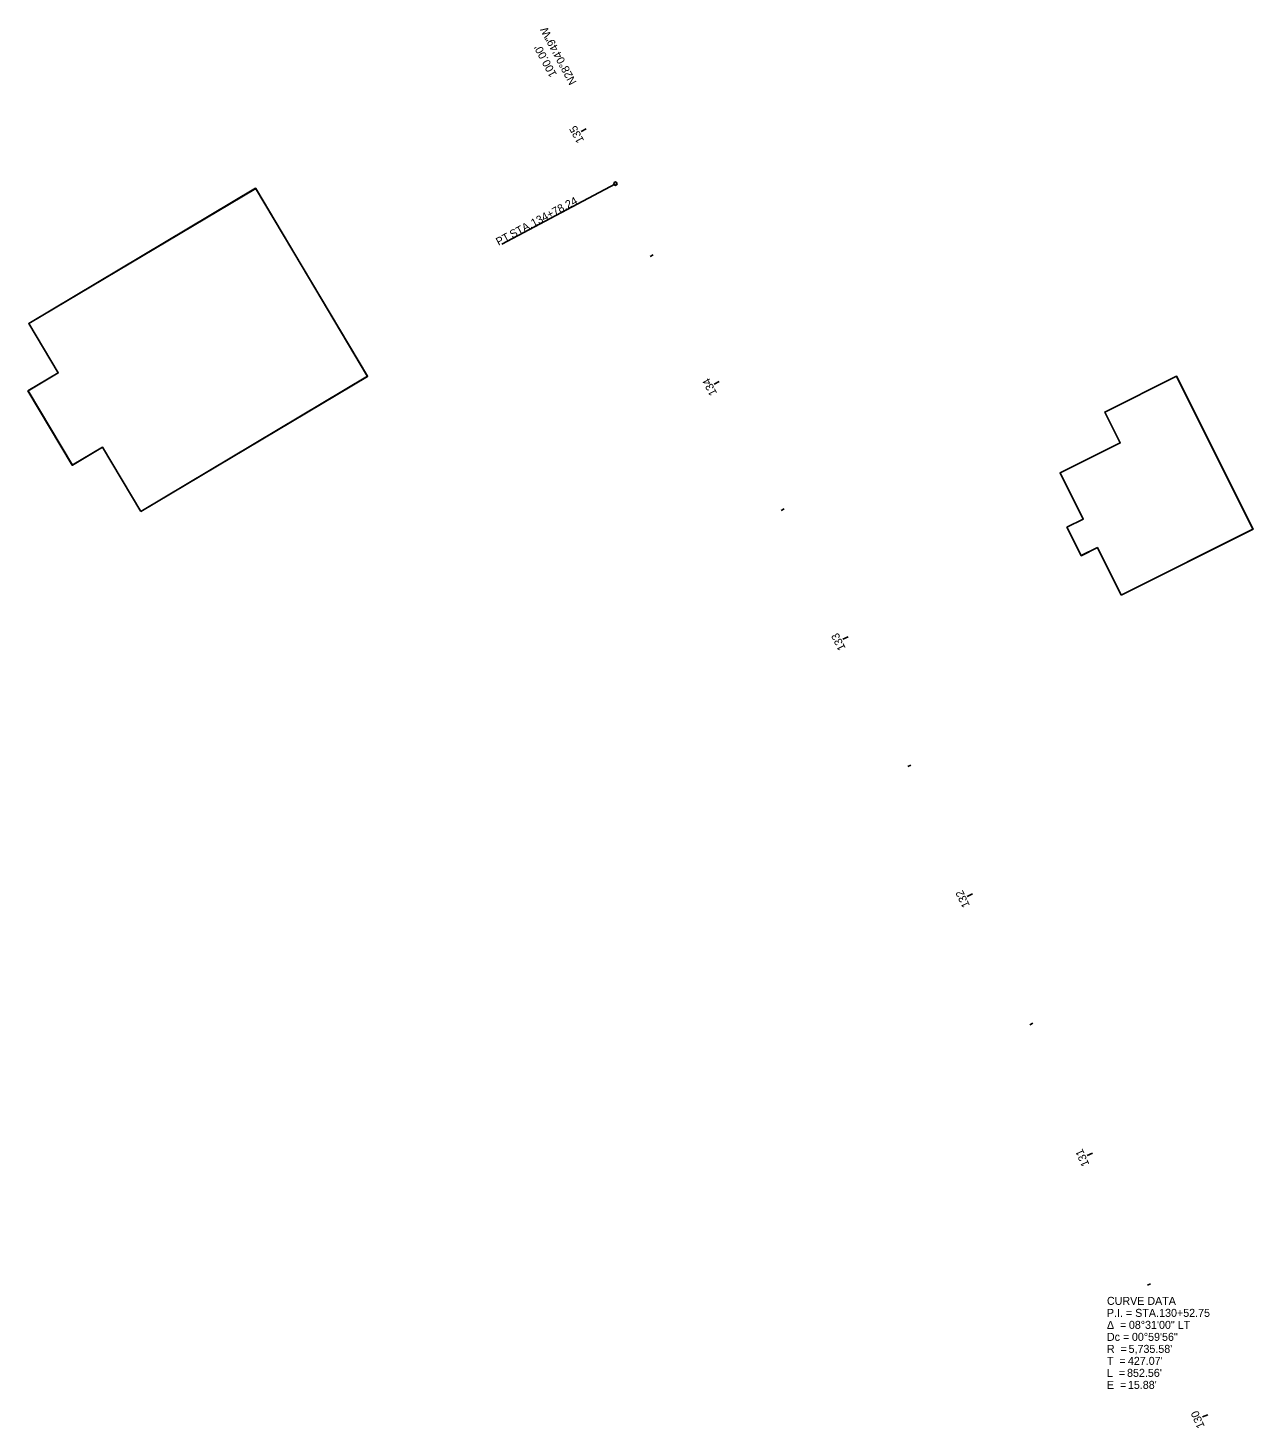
# Model space of a CAD drawing. Extents: x 147805 to 150535, y 565242 to 570329.
# Drawn here: x 148791.6 to 149220.3, y 568369.8 to 568859.8 of the extents above; entities that cross this region are included whole.
import ezdxf

# ---------------------------------------------------------------- set-up
doc = ezdxf.new("R2010")
doc.units = 0
for name, color, linetype in [('Level 14', 7, 'Continuous'), ('Level 16', 7, 'Continuous'), ('Level 4', 7, 'Continuous'), ('Level 5', 7, 'Continuous'), ('Level 6', 7, 'Continuous'), ('Level 7', 7, 'Continuous'), ('Level 8', 7, 'Continuous')]:
    doc.layers.add(name, color=color, linetype=linetype)

msp = doc.modelspace()

# ---------------------------------------------------------------- linework, layer by layer
at = {"layer": 'Level 14'}
for p, q in [((148791.83, 568756.38), (148871.24, 568803.67)), ((148910.42, 568737.87), (148871.24, 568803.67)), ((148802.13, 568739.07), (148791.83, 568756.38)), ((148791.57, 568732.78), (148802.13, 568739.07)), ((148831.01, 568690.58), (148910.42, 568737.87)), ((149168.42, 568725.34), (149193.53, 568737.89)), ((149193.53, 568737.89), (149220.27, 568684.36)), ((148807.08, 568706.75), (148791.57, 568732.78)), ((149168.42, 568725.34), (149173.8, 568714.57)), ((149152.77, 568704.07), (149173.8, 568714.57)), ((148807.08, 568706.75), (148817.64, 568713.04)), ((148831.01, 568690.58), (148817.64, 568713.04)), ((149152.77, 568704.07), (149160.84, 568687.91)), ((149155.16, 568685.07), (149160.84, 568687.91)), ((149155.16, 568685.07), (149160.14, 568675.1)), ((149174.13, 568661.31), (149220.27, 568684.36)), ((149160.14, 568675.1), (149165.82, 568677.94)), ((149165.82, 568677.94), (149174.13, 568661.31))]:
    msp.add_line(p, q, dxfattribs=at)
at = {"layer": 'Level 16'}
for points in [[(148831.02, 568690.54), (148817.65, 568713), (148807.09, 568706.71), (148791.59, 568732.75), (148802.15, 568739.03), (148791.84, 568756.34), (148871.26, 568803.63), (148910.44, 568737.83)], [(149174.15, 568661.28), (149165.84, 568677.91), (149160.16, 568675.07), (149155.18, 568685.04), (149160.86, 568687.88), (149152.78, 568704.03), (149173.81, 568714.54), (149168.43, 568725.31), (149193.55, 568737.85), (149220.29, 568684.33)]]:
    msp.add_lwpolyline(points, close=True, dxfattribs=at)
at = {"layer": 'Level 5'}
msp.add_line((148997.15, 568805.27), (148957.45, 568784.09), dxfattribs=at)
msp.add_circle((148997.15, 568805.27), 0.6, dxfattribs=at)
at = {"layer": 'Level 8'}
for p, q in [((148986.91, 568824.47), (148985.15, 568823.53)), ((149010.39, 568780.32), (149009.33, 568779.76)), ((149033.51, 568735.99), (149031.73, 568735.08)), ((149056.25, 568691.46), (149055.18, 568690.92)), ((149078.6, 568646.73), (149076.8, 568645.85)), ((149100.56, 568601.81), (149099.48, 568601.29)), ((149122.12, 568556.7), (149120.31, 568555.85)), ((149143.29, 568511.41), (149142.2, 568510.9)), ((149164.07, 568465.93), (149162.24, 568465.11)), ((149184.45, 568420.27), (149183.35, 568419.79)), ((149204.43, 568374.44), (149202.59, 568373.64))]:
    msp.add_line(p, q, dxfattribs=at)

# ---------------------------------------------------------------- texts
at = {"layer": 'Level 4'}
msp.add_text('N28°04\'49"W', height=2.8, rotation=118.0802, dxfattribs=at).set_placement((148983.65, 568840.78))
at = {"layer": 'Level 5'}
for s, p in [('134+78.24', (148968.49, 568790.03)), ('PT', (148956.26, 568783.5)), (' STA. ', (148960.15, 568785.58))]:
    msp.add_text(s, height=2.8, rotation=28.0802, dxfattribs=at).set_placement(p)
at = {"layer": 'Level 6'}
for s, p in [('CURVE DATA', (149169.17, 568412.87)), ('P.I. = STA. ', (149169.17, 568408.67)), ('130+52.75', (149187.44, 568408.67)), ('Δ  = ', (149169.17, 568404.47)), ('08°31\'00" LT', (149176.85, 568404.47)), ('Dc = ', (149169.17, 568400.27)), ('00°59\'56"', (149177.91, 568400.27)), ('R  = ', (149169.17, 568396.07)), ("427.07'", (149176.51, 568391.87)), ("5,735.58'", (149176.75, 568396.07)), ('T  = ', (149169.17, 568391.87)), ('L  = ', (149169.17, 568387.67)), ("852.56'", (149176.21, 568387.67)), ('E  = ', (149169.17, 568383.47)), ("15.88'", (149176.51, 568383.47))]:
    msp.add_text(s, height=2.8, dxfattribs=at).set_placement(p)
at = {"layer": 'Level 7'}
msp.add_text("100.00'", height=2.8, rotation=118.0802, dxfattribs=at).set_placement((148976.73, 568843.48))
at = {"layer": 'Level 8'}
for s, rotation, p in [('135', 118.0802, (148986.26, 568820.38)), ('134', 117.2986, (149032.79, 568731.94)), ('133', 116.2997, (149077.81, 568642.69)), ('132', 115.3007, (149121.26, 568552.67)), ('131', 114.3018, (149163.09, 568462.03)), ('130', 113.3028, (149203.45, 568370.37))]:
    msp.add_text(s, height=2.8, rotation=rotation, dxfattribs=at).set_placement(p)

doc.saveas('drawing.dxf')
